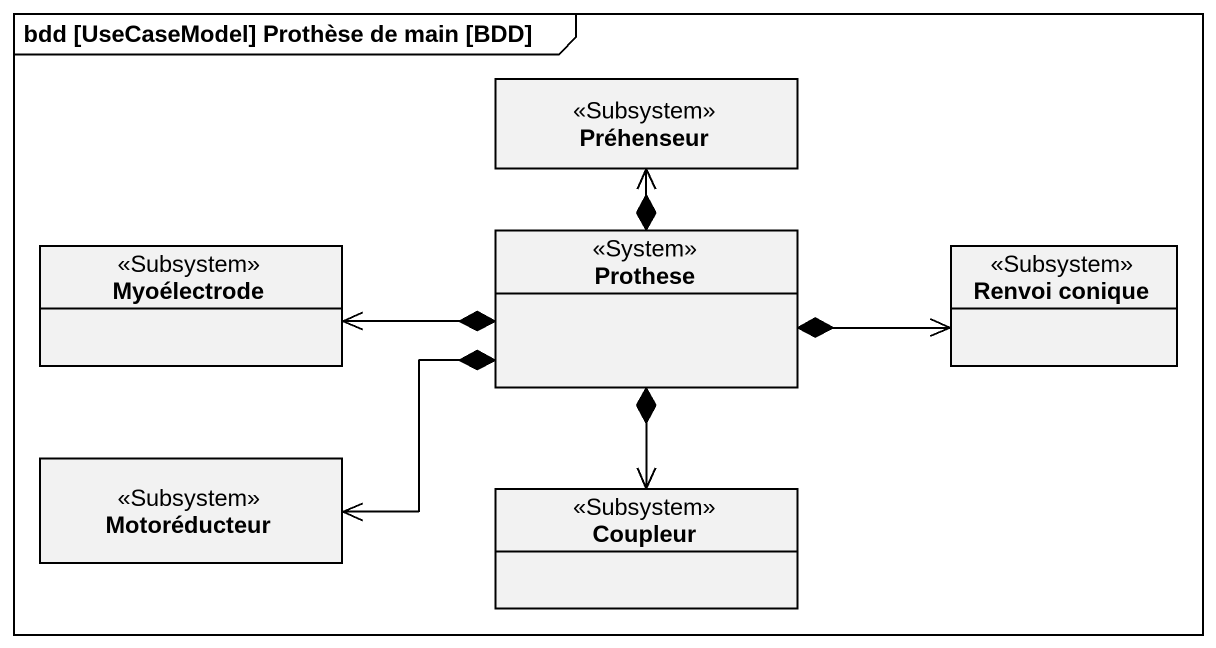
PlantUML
@startuml
mainframe bdd [UseCaseModel] Prothèse de main [BDD]
hide circle
hide empty members
class Préhenseur <<Subsystem>>
class Myoélectrode <<Subsystem>>
class Prothese <<System>>
class "Renvoi conique" as Renvoi_conique <<Subsystem>>
class Motoréducteur <<Subsystem>>
class Coupleur <<Subsystem>>
Prothese *-up-> Préhenseur
Prothese *-left-> Myoélectrode
Prothese *-right-> Renvoi_conique
Prothese *-left-> Motoréducteur
Prothese *--> Coupleur
@enduml
